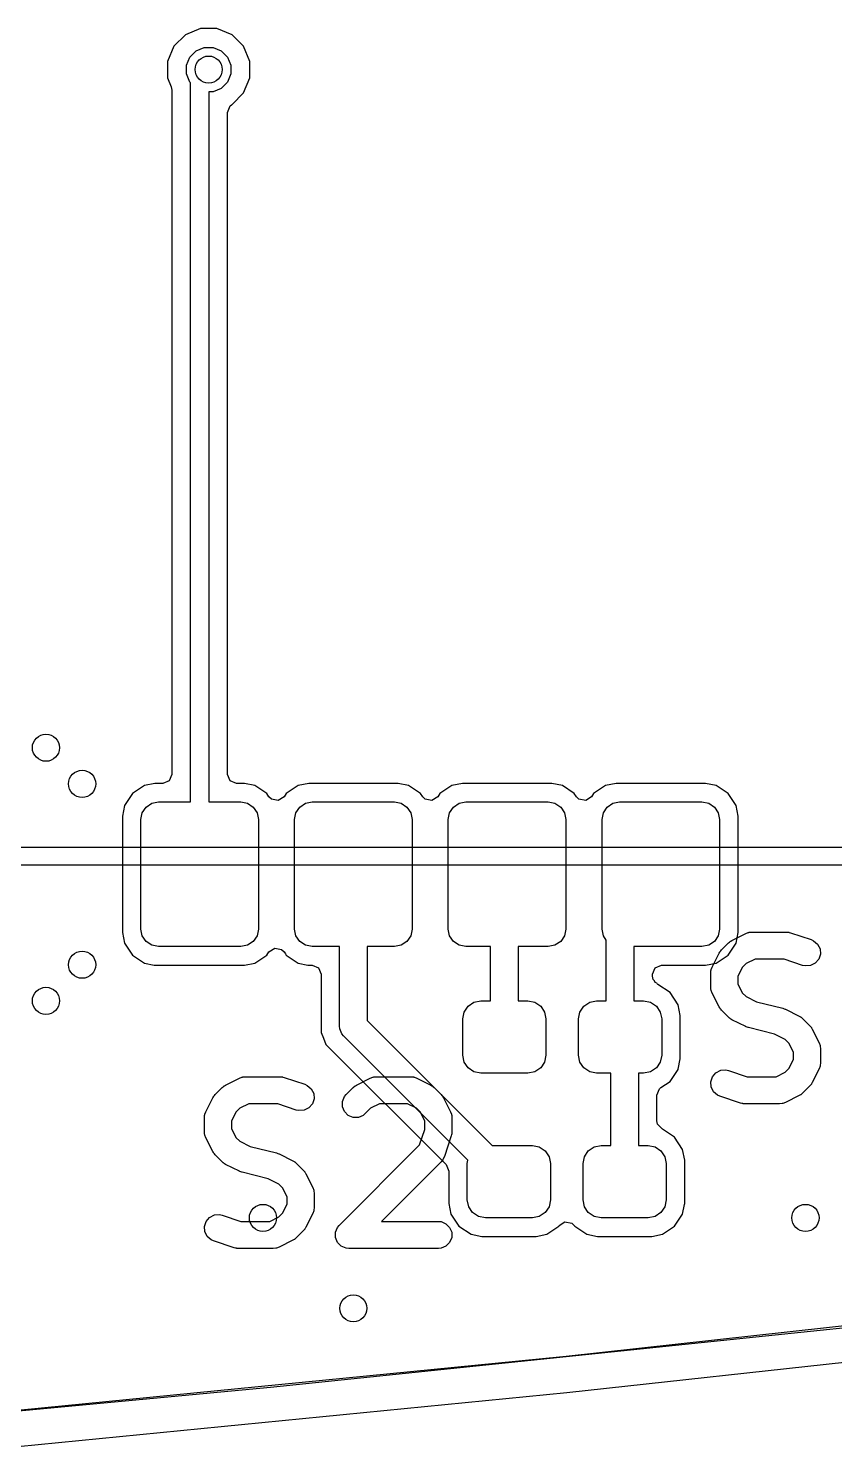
# Model space of a CAD drawing. Extents: x 94.3 to 177.3, y -118.1 to -62.3.
# Drawn here: x 163.7 to 168.16, y -116.29 to -108.42 of the extents above; entities that cross this region are included whole.
import ezdxf

# ---------------------------------------------------------------- set-up
doc = ezdxf.new("R2010")
doc.units = 0
doc.layers.add('BLACK', color=7, linetype='CONTINUOUS')

msp = doc.modelspace()

# ---------------------------------------------------------------- linework, layer by layer
at = {"layer": 'BLACK', "linetype": 'CONTINUOUS'}
for p, q in [((164.654746, -108.4225), (164.571134, -108.457134)), ((164.654747, -108.4225), (164.654746, -108.4225)), ((164.745253, -108.4225), (164.654747, -108.4225)), ((164.828868, -108.457135), (164.745253, -108.4225)), ((164.507134, -108.521134), (164.4725, -108.604746)), ((164.507138, -108.521128), (164.507134, -108.521134)), ((164.571128, -108.457138), (164.507138, -108.521128)), ((164.571134, -108.457134), (164.571128, -108.457138)), ((164.892865, -108.521132), (164.828868, -108.457135)), ((164.9275, -108.604747), (164.892865, -108.521132)), ((164.577402, -108.625614), (164.596066, -108.580554)), ((164.596066, -108.580554), (164.630554, -108.546066)), ((164.630554, -108.546066), (164.675614, -108.527402)), ((164.675614, -108.527402), (164.724386, -108.527402)), ((164.724386, -108.527402), (164.769446, -108.546066)), ((164.769446, -108.546066), (164.803934, -108.580554)), ((164.803934, -108.580554), (164.822598, -108.625614)), ((164.4725, -108.604746), (164.4725, -108.695253)), ((164.577402, -108.674386), (164.577402, -108.625614)), ((164.596066, -108.719446), (164.577402, -108.674386)), ((164.822598, -108.674386), (164.803934, -108.719446)), ((164.822598, -108.625614), (164.822598, -108.674386)), ((164.9275, -108.695253), (164.9275, -108.604747)), ((164.4725, -108.695253), (164.492894, -108.744487)), ((164.492894, -108.744487), (164.4967, -108.763621)), ((164.5992, -108.72258), (164.596066, -108.719446)), ((164.5992, -112.7), (164.5992, -108.72258)), ((164.769446, -108.753934), (164.724386, -108.772598)), ((164.803934, -108.719446), (164.769446, -108.753934)), ((164.892865, -108.778868), (164.9275, -108.695253)), ((164.4967, -108.763621), (164.4967, -112.5475)), ((164.724386, -108.772598), (164.7008, -108.772598)), ((164.7008, -108.772598), (164.7008, -112.7)), ((164.828868, -108.842865), (164.892865, -108.778868)), ((164.8033, -108.886674), (164.817945, -108.851319)), ((164.8033, -112.5475), (164.8033, -108.886674)), ((164.817945, -108.851319), (164.825525, -108.845098)), ((164.825525, -108.845098), (164.828864, -108.842866)), ((164.828864, -108.842866), (164.828868, -108.842865)), ((164.344464, -112.609103), (164.278307, -112.653307)), ((164.344468, -112.609102), (164.344464, -112.609103)), ((164.402797, -112.5975), (164.344468, -112.609102)), ((164.4467, -112.5975), (164.402797, -112.5975)), ((164.482055, -112.582855), (164.4467, -112.5975)), ((164.4967, -112.5475), (164.482055, -112.582855)), ((164.817945, -112.582855), (164.8033, -112.5475)), ((164.8533, -112.5975), (164.817945, -112.582855)), ((164.897198, -112.5975), (164.8533, -112.5975)), ((164.897202, -112.5975), (164.897198, -112.5975)), ((164.955531, -112.609102), (164.897202, -112.5975)), ((164.955535, -112.609103), (164.955531, -112.609102)), ((165.021692, -112.653307), (164.955535, -112.609103)), ((165.194464, -112.609103), (165.128307, -112.653307)), ((165.194468, -112.609102), (165.194464, -112.609103)), ((165.252797, -112.5975), (165.194468, -112.609102)), ((165.252802, -112.5975), (165.252797, -112.5975)), ((165.747198, -112.5975), (165.252802, -112.5975)), ((165.747202, -112.5975), (165.747198, -112.5975)), ((165.805531, -112.609102), (165.747202, -112.5975)), ((165.805535, -112.609103), (165.805531, -112.609102)), ((165.871692, -112.653307), (165.805535, -112.609103)), ((166.044464, -112.609103), (165.978307, -112.653307)), ((166.044468, -112.609102), (166.044464, -112.609103)), ((166.102797, -112.5975), (166.044468, -112.609102)), ((166.102802, -112.5975), (166.102797, -112.5975)), ((166.597198, -112.5975), (166.102802, -112.5975)), ((166.597202, -112.5975), (166.597198, -112.5975)), ((166.655531, -112.609102), (166.597202, -112.5975)), ((166.655535, -112.609103), (166.655531, -112.609102)), ((166.721692, -112.653307), (166.655535, -112.609103)), ((166.894464, -112.609103), (166.828307, -112.653307)), ((166.894468, -112.609102), (166.894464, -112.609103)), ((166.952797, -112.5975), (166.894468, -112.609102)), ((166.952802, -112.5975), (166.952797, -112.5975)), ((167.447198, -112.5975), (166.952802, -112.5975)), ((167.447202, -112.5975), (167.447198, -112.5975)), ((167.505531, -112.609102), (167.447202, -112.5975)), ((167.505535, -112.609103), (167.505531, -112.609102)), ((167.571692, -112.653307), (167.505535, -112.609103)), ((164.278307, -112.653307), (164.234103, -112.719464)), ((165.033426, -112.670869), (165.021692, -112.653307)), ((165.047222, -112.684665), (165.033426, -112.670869)), ((165.084755, -112.69213), (165.047222, -112.684665)), ((165.116574, -112.670869), (165.084755, -112.69213)), ((165.128307, -112.653307), (165.116574, -112.670869)), ((165.883426, -112.670869), (165.871692, -112.653307)), ((165.897222, -112.684665), (165.883426, -112.670869)), ((165.934755, -112.69213), (165.897222, -112.684665)), ((165.966574, -112.670869), (165.934755, -112.69213)), ((165.978307, -112.653307), (165.966574, -112.670869)), ((166.733426, -112.670869), (166.721692, -112.653307)), ((166.747222, -112.684665), (166.733426, -112.670869)), ((166.784755, -112.69213), (166.747222, -112.684665)), ((166.816574, -112.670869), (166.784755, -112.69213)), ((166.828307, -112.653307), (166.816574, -112.670869)), ((167.597632, -112.69213), (167.571692, -112.653307)), ((164.234102, -112.719468), (164.2225, -112.777797)), ((164.234103, -112.719464), (164.234102, -112.719468)), ((164.325, -112.7975), (164.332422, -112.760188)), ((164.332422, -112.760188), (164.353557, -112.728557)), ((164.353557, -112.728557), (164.385188, -112.707422)), ((164.385188, -112.707422), (164.4225, -112.7)), ((164.4225, -112.7), (164.5992, -112.7)), ((164.7008, -112.7), (164.8775, -112.7)), ((164.8775, -112.7), (164.914812, -112.707422)), ((164.914812, -112.707422), (164.946443, -112.728557)), ((164.946443, -112.728557), (164.967578, -112.760188)), ((164.967578, -112.760188), (164.975, -112.7975)), ((165.175, -112.7975), (165.182422, -112.760188)), ((165.182422, -112.760188), (165.203557, -112.728557)), ((165.203557, -112.728557), (165.235188, -112.707422)), ((165.235188, -112.707422), (165.2725, -112.7)), ((165.2725, -112.7), (165.7275, -112.7)), ((165.7275, -112.7), (165.764812, -112.707422)), ((165.764812, -112.707422), (165.796443, -112.728557)), ((165.796443, -112.728557), (165.817578, -112.760188)), ((165.817578, -112.760188), (165.825, -112.7975)), ((166.025, -112.7975), (166.032422, -112.760188)), ((166.032422, -112.760188), (166.053557, -112.728557)), ((166.053557, -112.728557), (166.085188, -112.707422)), ((166.085188, -112.707422), (166.1225, -112.7)), ((166.1225, -112.7), (166.5775, -112.7)), ((166.5775, -112.7), (166.614812, -112.707422)), ((166.614812, -112.707422), (166.646443, -112.728557)), ((166.646443, -112.728557), (166.667578, -112.760188)), ((166.667578, -112.760188), (166.675, -112.7975)), ((166.875, -112.7975), (166.882422, -112.760188)), ((166.882422, -112.760188), (166.903557, -112.728557)), ((166.903557, -112.728557), (166.935188, -112.707422)), ((166.935188, -112.707422), (166.9725, -112.7)), ((166.9725, -112.7), (167.4275, -112.7)), ((167.4275, -112.7), (167.464812, -112.707422)), ((167.464812, -112.707422), (167.496443, -112.728557)), ((167.496443, -112.728557), (167.517578, -112.760188)), ((167.517578, -112.760188), (167.525, -112.7975)), ((167.615896, -112.719464), (167.597632, -112.69213)), ((167.6275, -112.777802), (167.615896, -112.719464)), ((164.2225, -112.777797), (164.2225, -113.422202)), ((164.325, -113.4025), (164.325, -112.7975)), ((164.975, -112.7975), (164.975, -113.4025)), ((165.175, -113.4025), (165.175, -112.7975)), ((165.825, -112.7975), (165.825, -113.4025)), ((166.025, -113.4025), (166.025, -112.7975)), ((166.675, -112.7975), (166.675, -113.4025)), ((166.875, -113.4025), (166.875, -112.7975)), ((167.525, -112.7975), (167.525, -113.4025)), ((167.6275, -113.422198), (167.6275, -112.777802)), ((154.4, -112.95), (170.1, -112.95)), ((170.1, -113.05), (154.4, -113.05)), ((164.2225, -113.422202), (164.234102, -113.480531)), ((164.332422, -113.439812), (164.325, -113.4025)), ((164.353557, -113.471443), (164.332422, -113.439812)), ((164.385188, -113.492578), (164.353557, -113.471443)), ((164.946443, -113.471443), (164.914812, -113.492578)), ((164.967578, -113.439812), (164.946443, -113.471443)), ((164.975, -113.4025), (164.967578, -113.439812)), ((165.182422, -113.439812), (165.175, -113.4025)), ((165.203557, -113.471443), (165.182422, -113.439812)), ((165.235188, -113.492578), (165.203557, -113.471443)), ((165.796443, -113.471443), (165.764812, -113.492578)), ((165.817578, -113.439812), (165.796443, -113.471443)), ((165.825, -113.4025), (165.817578, -113.439812)), ((166.032422, -113.439812), (166.025, -113.4025)), ((166.053557, -113.471443), (166.032422, -113.439812)), ((166.085188, -113.492578), (166.053557, -113.471443)), ((166.646443, -113.471443), (166.614812, -113.492578)), ((166.667578, -113.439812), (166.646443, -113.471443)), ((166.675, -113.4025), (166.667578, -113.439812)), ((166.882422, -113.439812), (166.875, -113.4025)), ((166.8988, -113.464323), (166.882422, -113.439812)), ((166.8988, -113.8), (166.8988, -113.464323)), ((167.496443, -113.471443), (167.464812, -113.492578)), ((167.517578, -113.439812), (167.496443, -113.471443)), ((167.525, -113.4025), (167.517578, -113.439812)), ((167.574222, -113.479357), (167.579971, -113.474638)), ((167.579971, -113.474638), (167.581271, -113.47314)), ((167.581271, -113.47314), (167.58353, -113.471718)), ((167.58353, -113.471718), (167.585587, -113.47003)), ((167.585587, -113.47003), (167.587414, -113.469272)), ((167.587414, -113.469272), (167.593714, -113.465308)), ((167.593714, -113.465308), (167.669904, -113.427213)), ((167.615896, -113.480536), (167.6275, -113.422198)), ((167.669904, -113.427213), (167.683636, -113.421958)), ((167.683636, -113.421958), (167.686323, -113.421767)), ((167.686323, -113.421767), (167.688813, -113.420736)), ((167.688813, -113.420736), (167.703445, -113.419295)), ((167.703445, -113.419295), (167.893922, -113.419295)), ((167.893922, -113.419295), (167.901327, -113.420024)), ((167.901327, -113.420024), (167.903302, -113.419884)), ((167.903302, -113.419884), (167.905899, -113.420474)), ((167.905899, -113.420474), (167.908554, -113.420736)), ((167.908554, -113.420736), (167.910385, -113.421494)), ((167.910385, -113.421494), (167.917639, -113.423144)), ((167.917639, -113.423144), (168.031924, -113.461239)), ((168.031924, -113.461239), (168.04535, -113.467233)), ((168.04535, -113.467233), (168.067457, -113.486407)), ((164.234102, -113.480531), (164.234103, -113.480535)), ((164.234103, -113.480535), (164.278307, -113.546692)), ((164.278307, -113.546692), (164.344464, -113.590896)), ((164.4225, -113.5), (164.385188, -113.492578)), ((164.8775, -113.5), (164.4225, -113.5)), ((164.914812, -113.492578), (164.8775, -113.5)), ((164.955536, -113.590896), (165.021692, -113.546692)), ((165.021692, -113.546692), (165.033426, -113.529129)), ((165.033426, -113.529129), (165.065244, -113.507869)), ((165.065244, -113.507869), (165.102778, -113.515334)), ((165.102778, -113.515334), (165.116572, -113.529128)), ((165.116572, -113.529128), (165.124093, -113.540384)), ((165.124093, -113.540384), (165.128308, -113.546692)), ((165.128308, -113.546692), (165.194464, -113.590896)), ((165.2725, -113.5), (165.235188, -113.492578)), ((165.4238, -113.5), (165.2725, -113.5)), ((165.4238, -113.94), (165.4238, -113.5)), ((165.7275, -113.5), (165.5762, -113.5)), ((165.5762, -113.5), (165.5762, -113.908436)), ((165.764812, -113.492578), (165.7275, -113.5)), ((166.1225, -113.5), (166.085188, -113.492578)), ((166.2588, -113.5), (166.1225, -113.5)), ((166.2588, -113.8), (166.2588, -113.5)), ((166.5775, -113.5), (166.4112, -113.5)), ((166.4112, -113.5), (166.4112, -113.8)), ((166.614812, -113.492578), (166.5775, -113.5)), ((167.4275, -113.5), (167.0512, -113.5)), ((167.0512, -113.5), (167.0512, -113.8)), ((167.464812, -113.492578), (167.4275, -113.5)), ((167.483982, -113.613135), (167.522078, -113.536944)), ((167.505536, -113.590896), (167.571692, -113.546692)), ((167.522078, -113.536944), (167.526041, -113.530647)), ((167.526041, -113.530647), (167.5268, -113.528817)), ((167.5268, -113.528817), (167.528491, -113.526755)), ((167.528491, -113.526755), (167.529911, -113.524501)), ((167.529911, -113.524501), (167.531406, -113.523204)), ((167.531406, -113.523204), (167.536127, -113.517452)), ((167.536127, -113.517452), (167.574222, -113.479357)), ((167.571692, -113.546692), (167.615896, -113.480536)), ((168.067457, -113.486407), (168.080543, -113.51258)), ((168.082618, -113.54177), (168.073364, -113.569533)), ((168.080543, -113.51258), (168.082618, -113.54177)), ((164.344464, -113.590896), (164.344468, -113.590897)), ((164.344468, -113.590897), (164.399062, -113.601756)), ((164.399062, -113.601756), (164.402802, -113.6025)), ((164.402802, -113.6025), (164.402808, -113.6025)), ((164.402808, -113.6025), (164.897192, -113.6025)), ((164.897192, -113.6025), (164.897198, -113.6025)), ((164.897198, -113.6025), (164.955536, -113.590896)), ((165.194464, -113.590896), (165.194468, -113.590897)), ((165.194468, -113.590897), (165.249062, -113.601756)), ((165.249062, -113.601756), (165.252802, -113.6025)), ((165.252802, -113.6025), (165.2713, -113.6025)), ((165.2713, -113.6025), (165.306655, -113.617145)), ((165.306655, -113.617145), (165.3213, -113.6525)), ((167.1537, -113.6525), (167.168345, -113.617145)), ((167.168345, -113.617145), (167.2037, -113.6025)), ((167.2037, -113.6025), (167.447192, -113.6025)), ((167.447192, -113.6025), (167.447198, -113.6025)), ((167.447198, -113.6025), (167.505536, -113.590896)), ((167.476064, -113.646676), (167.477505, -113.632044)), ((167.477505, -113.632044), (167.478535, -113.629555)), ((167.478535, -113.629555), (167.478727, -113.626866)), ((167.478727, -113.626866), (167.483982, -113.613135)), ((167.650799, -113.614911), (167.626064, -113.664381)), ((167.671682, -113.594029), (167.650799, -113.614911)), ((167.72115, -113.569295), (167.671682, -113.594029)), ((167.881752, -113.569295), (167.72115, -113.569295)), ((167.98449, -113.603541), (167.881752, -113.569295)), ((167.998827, -113.606801), (167.98449, -113.603541)), ((168.028017, -113.604726), (167.998827, -113.606801)), ((168.05419, -113.59164), (168.028017, -113.604726)), ((168.073364, -113.569533), (168.05419, -113.59164)), ((165.3213, -113.6525), (165.3213, -113.975548)), ((167.1537, -113.663284), (167.1537, -113.6525)), ((167.157503, -113.68241), (167.1537, -113.663284)), ((167.164537, -113.689447), (167.157503, -113.68241)), ((167.168345, -113.698639), (167.164537, -113.689447)), ((167.177528, -113.702443), (167.168345, -113.698639)), ((167.18059, -113.705505), (167.177528, -113.702443)), ((167.179917, -113.706513), (167.18059, -113.705505)), ((167.184011, -113.709248), (167.179917, -113.706513)), ((167.184012, -113.709249), (167.184011, -113.709248)), ((167.250994, -113.754006), (167.184012, -113.709249)), ((167.476064, -113.722866), (167.476064, -113.646676)), ((167.626064, -113.664381), (167.626064, -113.70516)), ((167.626064, -113.70516), (167.650799, -113.75463)), ((167.295751, -113.820988), (167.250994, -113.754006)), ((167.477505, -113.737498), (167.476064, -113.722866)), ((167.478535, -113.739986), (167.477505, -113.737498)), ((167.478727, -113.742676), (167.478535, -113.739986)), ((167.483982, -113.756407), (167.478727, -113.742676)), ((167.522078, -113.832598), (167.483982, -113.756407)), ((167.650799, -113.75463), (167.671682, -113.775513)), ((167.671682, -113.775513), (167.72962, -113.804482)), ((166.105, -113.9), (166.112612, -113.861732)), ((166.112612, -113.861732), (166.134289, -113.829289)), ((166.134289, -113.829289), (166.166732, -113.807612)), ((166.166732, -113.807612), (166.205, -113.8)), ((166.205, -113.8), (166.2588, -113.8)), ((166.4112, -113.8), (166.465, -113.8)), ((166.465, -113.8), (166.503268, -113.807612)), ((166.503268, -113.807612), (166.535711, -113.829289)), ((166.535711, -113.829289), (166.557388, -113.861732)), ((166.557388, -113.861732), (166.565, -113.9)), ((166.745, -113.9), (166.752612, -113.861732)), ((166.752612, -113.861732), (166.774289, -113.829289)), ((166.774289, -113.829289), (166.806732, -113.807612)), ((166.806732, -113.807612), (166.845, -113.8)), ((166.845, -113.8), (166.8988, -113.8)), ((167.0512, -113.8), (167.105, -113.8)), ((167.105, -113.8), (167.143268, -113.807612)), ((167.143268, -113.807612), (167.175711, -113.829289)), ((167.175711, -113.829289), (167.197388, -113.861732)), ((167.197388, -113.861732), (167.205, -113.9)), ((167.295751, -113.820991), (167.295751, -113.820988)), ((167.295752, -113.820992), (167.295751, -113.820991)), ((167.307499, -113.880047), (167.295752, -113.820992)), ((167.526041, -113.838894), (167.522078, -113.832598)), ((167.5268, -113.840725), (167.526041, -113.838894)), ((167.528491, -113.842786), (167.5268, -113.840725)), ((167.529911, -113.845041), (167.528491, -113.842786)), ((167.531406, -113.846337), (167.529911, -113.845041)), ((167.536127, -113.85209), (167.531406, -113.846337)), ((167.574222, -113.890185), (167.536127, -113.85209)), ((167.72962, -113.804482), (167.874016, -113.840581)), ((167.874016, -113.840581), (167.875095, -113.840966)), ((167.875095, -113.840966), (167.875636, -113.841005)), ((167.875636, -113.841005), (167.881725, -113.843335)), ((167.881725, -113.843335), (167.887862, -113.845528)), ((167.887862, -113.845528), (167.888297, -113.84585)), ((167.888297, -113.84585), (167.889367, -113.84626)), ((167.889367, -113.84626), (167.965558, -113.884356)), ((165.425264, -113.954866), (165.4238, -113.94)), ((165.5762, -113.908436), (166.267763, -114.6)), ((166.105, -114.1), (166.105, -113.9)), ((166.565, -113.9), (166.565, -114.1)), ((166.745, -114.1), (166.745, -113.9)), ((167.205, -113.9), (167.205, -114.1)), ((167.3075, -113.880056), (167.307499, -113.880047)), ((167.3075, -114.119943), (167.3075, -113.880056)), ((167.579971, -113.894903), (167.574222, -113.890185)), ((167.581271, -113.896402), (167.579971, -113.894903)), ((167.58353, -113.897823), (167.581271, -113.896402)), ((167.585587, -113.899512), (167.58353, -113.897823)), ((167.587414, -113.900269), (167.585587, -113.899512)), ((167.593714, -113.904234), (167.587414, -113.900269)), ((167.669904, -113.942329), (167.593714, -113.904234)), ((167.670973, -113.942738), (167.669904, -113.942329)), ((167.671409, -113.943061), (167.670973, -113.942738)), ((167.677554, -113.945256), (167.671409, -113.943061)), ((167.683636, -113.947584), (167.677554, -113.945256)), ((167.684175, -113.947622), (167.683636, -113.947584)), ((167.685255, -113.948008), (167.684175, -113.947622)), ((167.829649, -113.984106), (167.685255, -113.948008)), ((167.965558, -113.884356), (167.971854, -113.888319)), ((167.971854, -113.888319), (167.973685, -113.889078)), ((167.973685, -113.889078), (167.975746, -113.890769)), ((167.975746, -113.890769), (167.978001, -113.892189)), ((167.978001, -113.892189), (167.979297, -113.893684)), ((167.979297, -113.893684), (167.98505, -113.898405)), ((167.98505, -113.898405), (168.023145, -113.9365)), ((168.023145, -113.9365), (168.027863, -113.942249)), ((168.027863, -113.942249), (168.029362, -113.943549)), ((168.029362, -113.943549), (168.030783, -113.945808)), ((168.030783, -113.945808), (168.032472, -113.947865)), ((168.032472, -113.947865), (168.033229, -113.949692)), ((168.033229, -113.949692), (168.037194, -113.955992)), ((165.3213, -113.975548), (165.334167, -114.00661)), ((165.334167, -114.00661), (165.348505, -114.041225)), ((165.436642, -113.982334), (165.425264, -113.954866)), ((165.446118, -113.993882), (165.436642, -113.982334)), ((166.133689, -114.681452), (165.446118, -113.993882)), ((167.88759, -114.013077), (167.829649, -113.984106)), ((167.908473, -114.03396), (167.88759, -114.013077)), ((168.037194, -113.955992), (168.075289, -114.032182)), ((165.348505, -114.041225), (165.348506, -114.041226)), ((165.348506, -114.041226), (165.348506, -114.041227)), ((165.348506, -114.041227), (166.012855, -114.705575)), ((166.112612, -114.138268), (166.105, -114.1)), ((166.565, -114.1), (166.557388, -114.138268)), ((166.752612, -114.138268), (166.745, -114.1)), ((167.205, -114.1), (167.197388, -114.138268)), ((167.933207, -114.083428), (167.908473, -114.03396)), ((167.933207, -114.124209), (167.933207, -114.083428)), ((168.075289, -114.032182), (168.080544, -114.045914)), ((168.080544, -114.045914), (168.080734, -114.048601)), ((168.080734, -114.048601), (168.081766, -114.051091)), ((168.081766, -114.051091), (168.083207, -114.065723)), ((168.083207, -114.065723), (168.083207, -114.141914)), ((166.134289, -114.170711), (166.112612, -114.138268)), ((166.166732, -114.192388), (166.134289, -114.170711)), ((166.535711, -114.170711), (166.503268, -114.192388)), ((166.557388, -114.138268), (166.535711, -114.170711)), ((166.774289, -114.170711), (166.752612, -114.138268)), ((166.806732, -114.192388), (166.774289, -114.170711)), ((167.175711, -114.170711), (167.143268, -114.192388)), ((167.197388, -114.138268), (167.175711, -114.170711)), ((167.250994, -114.245994), (167.295751, -114.179012)), ((167.295751, -114.179012), (167.296142, -114.177044)), ((167.296142, -114.177044), (167.307499, -114.119952)), ((167.307499, -114.119952), (167.3075, -114.119943)), ((167.505081, -114.19695), (167.531254, -114.183864)), ((167.531254, -114.183864), (167.560444, -114.181789)), ((167.560444, -114.181789), (167.574781, -114.185049)), ((167.574781, -114.185049), (167.67752, -114.219295)), ((167.887589, -114.194561), (167.908472, -114.173677)), ((167.908472, -114.173677), (167.933207, -114.124209)), ((168.075289, -114.175455), (168.037194, -114.251645)), ((168.080544, -114.161723), (168.075289, -114.175455)), ((168.080734, -114.159035), (168.080544, -114.161723)), ((168.081766, -114.156546), (168.080734, -114.159035)), ((168.083207, -114.141914), (168.081766, -114.156546)), ((164.793714, -114.265308), (164.869904, -114.227213)), ((164.869904, -114.227213), (164.883636, -114.221958)), ((164.883636, -114.221958), (164.886323, -114.221767)), ((164.886323, -114.221767), (164.888813, -114.220736)), ((164.888813, -114.220736), (164.903445, -114.219295)), ((164.903445, -114.219295), (165.093922, -114.219295)), ((165.093922, -114.219295), (165.101327, -114.220024)), ((165.101327, -114.220024), (165.103302, -114.219884)), ((165.103302, -114.219884), (165.105899, -114.220474)), ((165.105899, -114.220474), (165.108554, -114.220736)), ((165.108554, -114.220736), (165.110385, -114.221494)), ((165.110385, -114.221494), (165.117639, -114.223144)), ((165.117639, -114.223144), (165.231924, -114.261239)), ((165.231924, -114.261239), (165.24535, -114.267233)), ((165.517524, -114.265308), (165.593714, -114.227213)), ((165.593714, -114.227213), (165.607446, -114.221958)), ((165.607446, -114.221958), (165.610133, -114.221767)), ((165.610133, -114.221767), (165.612623, -114.220736)), ((165.612623, -114.220736), (165.627255, -114.219295)), ((165.627255, -114.219295), (165.817731, -114.219295)), ((165.817731, -114.219295), (165.832363, -114.220736)), ((165.832363, -114.220736), (165.834852, -114.221767)), ((165.834852, -114.221767), (165.83754, -114.221958)), ((165.83754, -114.221958), (165.851272, -114.227213)), ((165.851272, -114.227213), (165.927463, -114.265308)), ((166.205, -114.2), (166.166732, -114.192388)), ((166.465, -114.2), (166.205, -114.2)), ((166.503268, -114.192388), (166.465, -114.2)), ((166.845, -114.2), (166.806732, -114.192388)), ((166.9238, -114.2), (166.845, -114.2)), ((166.9238, -114.6), (166.9238, -114.2)), ((167.105, -114.2), (167.0762, -114.2)), ((167.0762, -114.2), (167.0762, -114.6)), ((167.143268, -114.192388), (167.105, -114.2)), ((167.200917, -114.279454), (167.250994, -114.245994)), ((167.476653, -114.24682), (167.485907, -114.219058)), ((167.478728, -114.27601), (167.476653, -114.24682)), ((167.485907, -114.219058), (167.505081, -114.19695)), ((167.67752, -114.219295), (167.838121, -114.219295)), ((167.838121, -114.219295), (167.887589, -114.194561)), ((168.029362, -114.264088), (168.027863, -114.265387)), ((168.030783, -114.261829), (168.029362, -114.264088)), ((168.032473, -114.259771), (168.030783, -114.261829)), ((168.03323, -114.257941), (168.032473, -114.259771)), ((168.037194, -114.251645), (168.03323, -114.257941)), ((164.683982, -114.413135), (164.722078, -114.336944)), ((164.722078, -114.336944), (164.726041, -114.330647)), ((164.726041, -114.330647), (164.7268, -114.328817)), ((164.7268, -114.328817), (164.728491, -114.326755)), ((164.728491, -114.326755), (164.729911, -114.324501)), ((164.729911, -114.324501), (164.731406, -114.323204)), ((164.731406, -114.323204), (164.736127, -114.317452)), ((164.736127, -114.317452), (164.774222, -114.279357)), ((164.774222, -114.279357), (164.779971, -114.274638)), ((164.779971, -114.274638), (164.781271, -114.27314)), ((164.781271, -114.27314), (164.78353, -114.271718)), ((164.78353, -114.271718), (164.785587, -114.27003)), ((164.785587, -114.27003), (164.787414, -114.269272)), ((164.787414, -114.269272), (164.793714, -114.265308)), ((165.24535, -114.267233), (165.267457, -114.286407)), ((165.267457, -114.286407), (165.280543, -114.31258)), ((165.282618, -114.34177), (165.273364, -114.369533)), ((165.280543, -114.31258), (165.282618, -114.34177)), ((165.43941, -114.355853), (165.450609, -114.328817)), ((165.450609, -114.328817), (165.459937, -114.317451)), ((165.459937, -114.317451), (165.498033, -114.279356)), ((165.498033, -114.279356), (165.503781, -114.274638)), ((165.503781, -114.274638), (165.505081, -114.27314)), ((165.505081, -114.27314), (165.507339, -114.271718)), ((165.507339, -114.271718), (165.509398, -114.270029)), ((165.509398, -114.270029), (165.511227, -114.269271)), ((165.511227, -114.269271), (165.517524, -114.265308)), ((165.927463, -114.265308), (165.933762, -114.269272)), ((165.933762, -114.269272), (165.93559, -114.27003)), ((165.93559, -114.27003), (165.937646, -114.271718)), ((165.937646, -114.271718), (165.939906, -114.27314)), ((165.939906, -114.27314), (165.941205, -114.274638)), ((165.941205, -114.274638), (165.946955, -114.279357)), ((165.946955, -114.279357), (165.98505, -114.317452)), ((165.98505, -114.317452), (165.989768, -114.323201)), ((165.989768, -114.323201), (165.991267, -114.324501)), ((165.991267, -114.324501), (165.992688, -114.32676)), ((165.992688, -114.32676), (165.994377, -114.328817)), ((165.994377, -114.328817), (165.995134, -114.330644)), ((165.995134, -114.330644), (165.999099, -114.336944)), ((165.999099, -114.336944), (166.037194, -114.413135)), ((167.1787, -114.321025), (167.193345, -114.28567)), ((167.1787, -114.463284), (167.1787, -114.321025)), ((167.193345, -114.28567), (167.200917, -114.279454)), ((167.491814, -114.302183), (167.478728, -114.27601)), ((167.513922, -114.321357), (167.491814, -114.302183)), ((167.527347, -114.327351), (167.513922, -114.321357)), ((167.641633, -114.365446), (167.527347, -114.327351)), ((167.965558, -114.323282), (167.889367, -114.361377)), ((167.971857, -114.319317), (167.965558, -114.323282)), ((167.973685, -114.31856), (167.971857, -114.319317)), ((167.975741, -114.316872), (167.973685, -114.31856)), ((167.978001, -114.31545), (167.975741, -114.316872)), ((167.979301, -114.31395), (167.978001, -114.31545)), ((167.985051, -114.309232), (167.979301, -114.31395)), ((168.023146, -114.271136), (167.985051, -114.309232)), ((168.027863, -114.265387), (168.023146, -114.271136)), ((164.678727, -114.426866), (164.683982, -114.413135)), ((164.850799, -114.414911), (164.826064, -114.464381)), ((164.871682, -114.394029), (164.850799, -114.414911)), ((164.92115, -114.369295), (164.871682, -114.394029)), ((165.081752, -114.369295), (164.92115, -114.369295)), ((165.18449, -114.403541), (165.081752, -114.369295)), ((165.198827, -114.406801), (165.18449, -114.403541)), ((165.228017, -114.404726), (165.198827, -114.406801)), ((165.25419, -114.39164), (165.228017, -114.404726)), ((165.273364, -114.369533), (165.25419, -114.39164)), ((165.43941, -114.385115), (165.43941, -114.355853)), ((165.450608, -114.412152), (165.43941, -114.385115)), ((165.471301, -114.432845), (165.450608, -114.412152)), ((165.595491, -114.394029), (165.566001, -114.423519)), ((165.64496, -114.369295), (165.595491, -114.394029)), ((165.800026, -114.369295), (165.64496, -114.369295)), ((165.849495, -114.394029), (165.800026, -114.369295)), ((165.870377, -114.414911), (165.849495, -114.394029)), ((165.895112, -114.46438), (165.870377, -114.414911)), ((166.037194, -114.413135), (166.042449, -114.426867)), ((167.648886, -114.367095), (167.641633, -114.365446)), ((167.650718, -114.367854), (167.648886, -114.367095)), ((167.653372, -114.368115), (167.650718, -114.367854)), ((167.65597, -114.368706), (167.653372, -114.368115)), ((167.657944, -114.368565), (167.65597, -114.368706)), ((167.66535, -114.369295), (167.657944, -114.368565)), ((167.855826, -114.369295), (167.66535, -114.369295)), ((167.870458, -114.367854), (167.855826, -114.369295)), ((167.872947, -114.366822), (167.870458, -114.367854)), ((167.875635, -114.366632), (167.872947, -114.366822)), ((167.889367, -114.361377), (167.875635, -114.366632)), ((164.676064, -114.446676), (164.677505, -114.432044)), ((164.676064, -114.522866), (164.676064, -114.446676)), ((164.677505, -114.432044), (164.678535, -114.429555)), ((164.678535, -114.429555), (164.678727, -114.426866)), ((164.826064, -114.464381), (164.826064, -114.50516)), ((165.498337, -114.444044), (165.471301, -114.432845)), ((165.527599, -114.444044), (165.498337, -114.444044)), ((165.554636, -114.432846), (165.527599, -114.444044)), ((165.566001, -114.423519), (165.554636, -114.432846)), ((165.895112, -114.510696), (165.895112, -114.46438)), ((166.042449, -114.426867), (166.042639, -114.429554)), ((166.042639, -114.429554), (166.043671, -114.432044)), ((166.043671, -114.432044), (166.045112, -114.446676)), ((166.045112, -114.446676), (166.045112, -114.522866)), ((167.182503, -114.48241), (167.1787, -114.463284)), ((167.20559, -114.505505), (167.182503, -114.48241)), ((164.677505, -114.537498), (164.676064, -114.522866)), ((164.678535, -114.539986), (164.677505, -114.537498)), ((164.678727, -114.542676), (164.678535, -114.539986)), ((164.683982, -114.556407), (164.678727, -114.542676)), ((164.722078, -114.632598), (164.683982, -114.556407)), ((164.826064, -114.50516), (164.850799, -114.55463)), ((164.850799, -114.55463), (164.871682, -114.575513)), ((164.871682, -114.575513), (164.92962, -114.604482)), ((165.866464, -114.596638), (165.895112, -114.510696)), ((166.041263, -114.546583), (166.003168, -114.660869)), ((166.042912, -114.539329), (166.041263, -114.546583)), ((166.043671, -114.537498), (166.042912, -114.539329)), ((166.043932, -114.534843), (166.043671, -114.537498)), ((166.044523, -114.532246), (166.043932, -114.534843)), ((166.045112, -114.522866), (166.044382, -114.530271)), ((166.044382, -114.530271), (166.044523, -114.532246)), ((167.204917, -114.506513), (167.20559, -114.505505)), ((167.209011, -114.509248), (167.204917, -114.506513)), ((167.209012, -114.509249), (167.209011, -114.509248)), ((167.275994, -114.554006), (167.209012, -114.509249)), ((167.320751, -114.620988), (167.275994, -114.554006)), ((164.726041, -114.638894), (164.722078, -114.632598)), ((164.7268, -114.640725), (164.726041, -114.638894)), ((164.728491, -114.642786), (164.7268, -114.640725)), ((164.729911, -114.645041), (164.728491, -114.642786)), ((164.731406, -114.646337), (164.729911, -114.645041)), ((164.736127, -114.65209), (164.731406, -114.646337)), ((164.774222, -114.690185), (164.736127, -114.65209)), ((164.92962, -114.604482), (165.074016, -114.640581)), ((165.074016, -114.640581), (165.075095, -114.640966)), ((165.075095, -114.640966), (165.075636, -114.641005)), ((165.075636, -114.641005), (165.081725, -114.643335)), ((165.081725, -114.643335), (165.087862, -114.645528)), ((165.087862, -114.645528), (165.088297, -114.64585)), ((165.088297, -114.64585), (165.089367, -114.64626)), ((165.089367, -114.64626), (165.165558, -114.684356)), ((165.421841, -115.041262), (165.866464, -114.596638)), ((166.267763, -114.6), (166.49, -114.6)), ((166.49, -114.6), (166.528268, -114.607612)), ((166.528268, -114.607612), (166.560711, -114.629289)), ((166.560711, -114.629289), (166.582388, -114.661732)), ((166.777612, -114.661732), (166.799289, -114.629289)), ((166.799289, -114.629289), (166.831732, -114.607612)), ((166.831732, -114.607612), (166.87, -114.6)), ((166.87, -114.6), (166.9238, -114.6)), ((167.0762, -114.6), (167.13, -114.6)), ((167.13, -114.6), (167.168268, -114.607612)), ((167.168268, -114.607612), (167.200711, -114.629289)), ((167.200711, -114.629289), (167.222388, -114.661732)), ((167.320751, -114.620991), (167.320751, -114.620988)), ((167.320752, -114.620992), (167.320751, -114.620991)), ((167.332499, -114.680047), (167.320752, -114.620992)), ((164.779971, -114.694903), (164.774222, -114.690185)), ((164.781271, -114.696402), (164.779971, -114.694903)), ((164.78353, -114.697823), (164.781271, -114.696402)), ((164.785587, -114.699512), (164.78353, -114.697823)), ((164.787414, -114.700269), (164.785587, -114.699512)), ((164.793714, -114.704234), (164.787414, -114.700269)), ((164.869904, -114.742329), (164.793714, -114.704234)), ((165.165558, -114.684356), (165.171854, -114.688319)), ((165.171854, -114.688319), (165.173685, -114.689078)), ((165.173685, -114.689078), (165.175746, -114.690769)), ((165.175746, -114.690769), (165.178001, -114.692189)), ((165.178001, -114.692189), (165.179297, -114.693684)), ((165.179297, -114.693684), (165.18505, -114.698405)), ((165.18505, -114.698405), (165.223145, -114.7365)), ((165.223145, -114.7365), (165.227863, -114.742249)), ((165.98505, -114.690185), (165.65594, -115.019295)), ((165.994378, -114.67882), (165.98505, -114.690185)), ((165.99541, -114.676327), (165.994378, -114.67882)), ((165.997174, -114.674294), (165.99541, -114.676327)), ((166.003168, -114.660869), (165.997174, -114.674294)), ((166.012855, -114.705575), (166.0275, -114.74093)), ((166.13, -114.7), (166.133689, -114.681452)), ((166.13, -114.9), (166.13, -114.7)), ((166.582388, -114.661732), (166.59, -114.7)), ((166.59, -114.7), (166.59, -114.9)), ((166.77, -114.7), (166.777612, -114.661732)), ((166.77, -114.9), (166.77, -114.7)), ((167.222388, -114.661732), (167.23, -114.7)), ((167.23, -114.7), (167.23, -114.9)), ((167.3325, -114.680056), (167.332499, -114.680047)), ((167.3325, -114.919943), (167.3325, -114.680056)), ((164.870973, -114.742738), (164.869904, -114.742329)), ((164.871409, -114.743061), (164.870973, -114.742738)), ((164.877554, -114.745256), (164.871409, -114.743061)), ((164.883636, -114.747584), (164.877554, -114.745256)), ((164.884175, -114.747622), (164.883636, -114.747584)), ((164.885255, -114.748008), (164.884175, -114.747622)), ((165.029649, -114.784106), (164.885255, -114.748008)), ((165.08759, -114.813077), (165.029649, -114.784106)), ((165.108473, -114.83396), (165.08759, -114.813077)), ((165.227863, -114.742249), (165.229362, -114.743549)), ((165.229362, -114.743549), (165.230783, -114.745808)), ((165.230783, -114.745808), (165.232472, -114.747865)), ((165.232472, -114.747865), (165.233229, -114.749692)), ((165.233229, -114.749692), (165.237194, -114.755992)), ((165.237194, -114.755992), (165.275289, -114.832182)), ((166.0275, -114.74093), (166.0275, -114.919952)), ((165.133207, -114.883428), (165.108473, -114.83396)), ((165.133207, -114.924209), (165.133207, -114.883428)), ((165.275289, -114.832182), (165.280544, -114.845914)), ((165.280544, -114.845914), (165.280734, -114.848601)), ((165.280734, -114.848601), (165.281766, -114.851091)), ((165.281766, -114.851091), (165.283207, -114.865723)), ((165.283207, -114.865723), (165.283207, -114.941914)), ((165.108472, -114.973677), (165.133207, -114.924209)), ((165.280544, -114.961723), (165.275289, -114.975455)), ((165.280734, -114.959035), (165.280544, -114.961723)), ((165.281766, -114.956546), (165.280734, -114.959035)), ((165.283207, -114.941914), (165.281766, -114.956546)), ((166.0275, -114.919952), (166.039247, -114.979007)), ((166.137612, -114.938268), (166.13, -114.9)), ((166.159289, -114.970711), (166.137612, -114.938268)), ((166.191732, -114.992388), (166.159289, -114.970711)), ((166.560711, -114.970711), (166.528268, -114.992388)), ((166.582388, -114.938268), (166.560711, -114.970711)), ((166.59, -114.9), (166.582388, -114.938268)), ((166.777612, -114.938268), (166.77, -114.9)), ((166.799289, -114.970711), (166.777612, -114.938268)), ((166.831732, -114.992388), (166.799289, -114.970711)), ((167.200711, -114.970711), (167.168268, -114.992388)), ((167.222388, -114.938268), (167.200711, -114.970711)), ((167.23, -114.9), (167.222388, -114.938268)), ((167.320751, -114.979012), (167.331456, -114.925193)), ((167.331456, -114.925193), (167.332499, -114.919952)), ((167.332499, -114.919952), (167.3325, -114.919943)), ((164.676653, -115.04682), (164.685907, -115.019058)), ((164.678728, -115.07601), (164.676653, -115.04682)), ((164.685907, -115.019058), (164.705081, -114.99695)), ((164.705081, -114.99695), (164.731254, -114.983864)), ((164.731254, -114.983864), (164.760444, -114.981789)), ((164.760444, -114.981789), (164.774781, -114.985049)), ((164.774781, -114.985049), (164.87752, -115.019295)), ((164.87752, -115.019295), (165.038121, -115.019295)), ((165.038121, -115.019295), (165.087589, -114.994561)), ((165.087589, -114.994561), (165.108472, -114.973677)), ((165.275289, -114.975455), (165.237194, -115.051645)), ((165.412514, -115.052627), (165.421841, -115.041262)), ((165.65594, -115.019295), (165.970112, -115.019295)), ((165.970112, -115.019295), (165.984744, -115.020736)), ((165.984744, -115.020736), (166.01178, -115.031935)), ((166.01178, -115.031935), (166.032472, -115.052627)), ((166.039247, -114.979007), (166.039248, -114.97901)), ((166.039248, -114.97901), (166.039249, -114.979012)), ((166.039249, -114.979012), (166.084006, -115.045994)), ((166.084006, -115.045994), (166.150988, -115.090751)), ((166.23, -115), (166.191732, -114.992388)), ((166.49, -115), (166.23, -115)), ((166.528268, -114.992388), (166.49, -115)), ((166.569012, -115.090751), (166.635994, -115.045994)), ((166.635994, -115.045994), (166.635997, -115.04599)), ((166.635997, -115.04599), (166.638426, -115.042355)), ((166.638426, -115.042355), (166.670244, -115.021093)), ((166.670244, -115.021093), (166.707777, -115.028558)), ((166.707777, -115.028558), (166.721574, -115.042355)), ((166.721574, -115.042355), (166.724002, -115.04599)), ((166.724002, -115.04599), (166.724004, -115.045991)), ((166.724004, -115.045991), (166.724006, -115.045994)), ((166.724006, -115.045994), (166.790988, -115.090751)), ((166.87, -115), (166.831732, -114.992388)), ((167.13, -115), (166.87, -115)), ((167.168268, -114.992388), (167.13, -115)), ((167.209012, -115.090751), (167.275994, -115.045994)), ((167.275994, -115.045994), (167.320751, -114.979012)), ((164.691814, -115.102183), (164.678728, -115.07601)), ((164.713922, -115.121357), (164.691814, -115.102183)), ((164.727347, -115.127351), (164.713922, -115.121357)), ((164.841633, -115.165446), (164.727347, -115.127351)), ((165.165558, -115.123282), (165.089367, -115.161377)), ((165.171857, -115.119317), (165.165558, -115.123282)), ((165.173685, -115.11856), (165.171857, -115.119317)), ((165.175741, -115.116872), (165.173685, -115.11856)), ((165.178001, -115.11545), (165.175741, -115.116872)), ((165.179301, -115.11395), (165.178001, -115.11545)), ((165.185051, -115.109232), (165.179301, -115.11395)), ((165.223146, -115.071136), (165.185051, -115.109232)), ((165.227863, -115.065387), (165.223146, -115.071136)), ((165.229362, -115.064088), (165.227863, -115.065387)), ((165.230783, -115.061829), (165.229362, -115.064088)), ((165.232473, -115.059771), (165.230783, -115.061829)), ((165.23323, -115.057941), (165.232473, -115.059771)), ((165.237194, -115.051645), (165.23323, -115.057941)), ((165.401315, -115.079663), (165.412514, -115.052627)), ((165.401315, -115.108927), (165.401315, -115.079663)), ((165.412514, -115.135963), (165.401315, -115.108927)), ((166.032472, -115.052627), (166.043671, -115.079663)), ((166.043671, -115.108927), (166.032472, -115.135963)), ((166.043671, -115.079663), (166.043671, -115.108927)), ((166.150988, -115.090751), (166.150991, -115.090751)), ((166.150991, -115.090751), (166.150992, -115.090752)), ((166.150992, -115.090752), (166.210047, -115.102499)), ((166.210047, -115.102499), (166.210054, -115.102499)), ((166.210054, -115.102499), (166.210056, -115.1025)), ((166.210056, -115.1025), (166.210057, -115.1025)), ((166.210057, -115.1025), (166.509943, -115.1025)), ((166.509943, -115.1025), (166.509944, -115.1025)), ((166.509944, -115.1025), (166.509945, -115.102499)), ((166.509945, -115.102499), (166.509952, -115.102499)), ((166.509952, -115.102499), (166.569007, -115.090752)), ((166.569007, -115.090752), (166.569007, -115.090751)), ((166.569007, -115.090751), (166.569012, -115.090751)), ((166.790988, -115.090751), (166.790991, -115.090751)), ((166.790991, -115.090751), (166.790992, -115.090752)), ((166.790992, -115.090752), (166.850047, -115.102499)), ((166.850047, -115.102499), (166.850054, -115.102499)), ((166.850054, -115.102499), (166.850056, -115.1025)), ((166.850056, -115.1025), (166.850057, -115.1025)), ((166.850057, -115.1025), (167.149943, -115.1025)), ((167.149943, -115.1025), (167.149944, -115.1025)), ((167.149944, -115.1025), (167.149945, -115.102499)), ((167.149945, -115.102499), (167.149952, -115.102499)), ((167.149952, -115.102499), (167.209007, -115.090752)), ((167.209007, -115.090752), (167.209007, -115.090751)), ((167.209007, -115.090751), (167.209012, -115.090751)), ((164.848886, -115.167095), (164.841633, -115.165446)), ((164.850718, -115.167854), (164.848886, -115.167095)), ((164.853372, -115.168115), (164.850718, -115.167854)), ((164.85597, -115.168706), (164.853372, -115.168115)), ((164.857944, -115.168565), (164.85597, -115.168706)), ((164.86535, -115.169295), (164.857944, -115.168565)), ((165.055826, -115.169295), (164.86535, -115.169295)), ((165.070458, -115.167854), (165.055826, -115.169295)), ((165.072947, -115.166822), (165.070458, -115.167854)), ((165.075635, -115.166632), (165.072947, -115.166822)), ((165.089367, -115.161377), (165.075635, -115.166632)), ((165.433206, -115.156655), (165.412514, -115.135963)), ((165.460242, -115.167854), (165.433206, -115.156655)), ((165.474874, -115.169295), (165.460242, -115.167854)), ((165.970112, -115.169295), (165.474874, -115.169295)), ((165.984744, -115.167854), (165.970112, -115.169295)), ((166.01178, -115.156655), (165.984744, -115.167854)), ((166.032472, -115.135963), (166.01178, -115.156655)), ((169.892162, -115.414113), (166.659482, -115.7681)), ((165.041724, -115.936836), (168.276868, -115.600403)), ((169.915365, -115.613269), (166.679984, -115.967552)), ((166.65894, -115.768156), (163.422687, -116.086895)), ((166.659482, -115.7681), (166.65894, -115.768156)), ((161.803107, -116.238005), (165.041724, -115.936836)), ((166.679984, -115.967552), (163.440935, -116.286566))]:
    msp.add_line(p, q, dxfattribs=at)
at = {"layer": 'BLACK'}
for centre in [(164.7, -108.65), (163.8, -112.4), (164, -112.6), (164, -113.6), (163.8, -113.8), (165, -115), (168, -115), (165.5, -115.5)]:
    msp.add_circle(centre, 0.075, dxfattribs=at)

doc.saveas('drawing.dxf')
